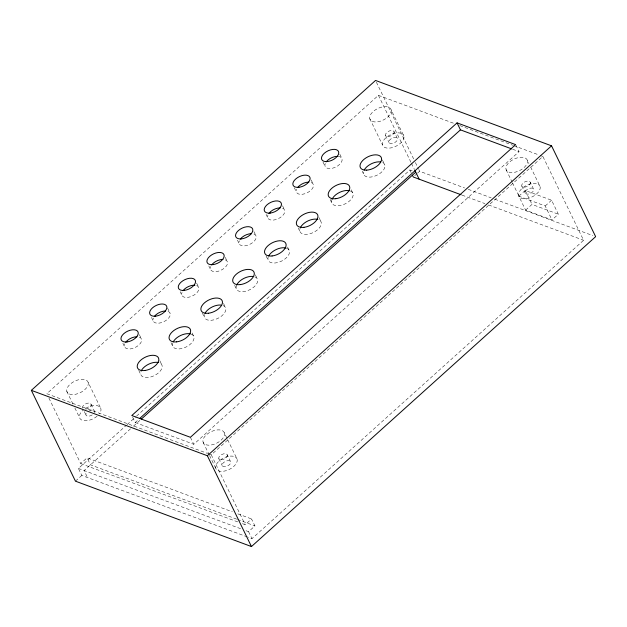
<?xml version="1.0" encoding="UTF-8"?>
<svg xmlns="http://www.w3.org/2000/svg" width="627" height="627" viewBox="0 0 627 627"><rect width="100%" height="100%" fill="white"/><g stroke="black" fill="none" stroke-linecap="round" stroke-linejoin="round"><path stroke-width="0.47" stroke-dasharray="3.13 2.35" d="M247.399 536.955L81.808 475.438L78.422 468.447L126.395 425.255M127.124 424.597L135.84 416.743M136.568 416.093L409.886 170.003L412.394 170.936M75.452 481.168L81.808 475.438M414.69 175.717L416.814 173.812M417.519 173.17L419.635 171.265L464.56 187.951M453.352 123.174L378.426 95.335L46.798 393.717L207.608 453.462M48.922 398.09L80.718 463.58L87.082 457.851L232.358 511.82M132.65 417.276L135.189 422.512L138.833 419.236M130.502 428.829L84.112 470.563L87.506 477.555M133.41 426.211L139.962 420.317M135.189 422.512L193.782 444.277L519.046 151.624L516.076 145.511M208.517 453.799L211.26 454.818L542.888 156.436L583.596 240.266L251.968 538.648L248.316 537.292M518.842 196.173L525.207 190.443L551.572 200.24L558.351 214.207L551.987 219.936L525.622 210.139L518.842 196.173L545.2 205.969L551.987 219.936M525.622 210.139L531.986 204.41L558.351 214.207M545.2 205.969L551.572 200.24M242.437 523.663L245.181 524.674L251.545 518.952L254.938 525.935L248.574 531.665L244.922 530.309M459.748 125.549L512.737 145.237M513.654 145.574L539.236 155.081M540.145 155.418L542.888 156.436M512.635 149.242L519.046 151.624M468.228 189.315L491.145 197.826M494.813 199.19L592.899 235.634M462.075 195.122L484.922 203.61M488.574 204.966L583.596 240.266M237.845 513.858L251.545 518.952M236.669 519.148L90.476 464.834L87.082 457.851M237.578 519.485L254.938 525.935M80.718 463.58L237.868 521.962M78.422 468.447L241.262 528.945M527.244 160.073A11.615 6.38 -25.9 0 1 513.466 172.472A11.615 6.38 -25.9 0 1 509.367 162.189A11.615 6.38 -25.9 0 1 527.244 160.073L528.937 163.561M530.638 167.056L539.965 186.274A11.615 6.38 -25.9 0 1 526.186 198.673A11.615 6.38 -25.9 0 1 522.087 188.39A11.615 6.38 -25.9 0 1 539.965 186.274M530.246 182.191A4.648 2.547 -25.9 0 1 524.728 187.144A4.648 2.547 -25.9 0 1 523.09 183.037A4.648 2.547 -25.9 0 1 530.246 182.191L533.632 189.174A4.648 2.547 -25.9 0 1 528.122 194.135A4.648 2.547 -25.9 0 1 526.484 190.02A4.648 2.547 -25.9 0 1 533.632 189.174M525.207 190.443L531.986 204.41M521.797 186.062L525.191 193.045M506.138 169.752L512.079 181.979M512.502 182.849L518.858 195.953M391.17 109.905A11.615 6.38 -25.9 0 1 376.513 121.936A11.615 6.38 -25.9 0 1 373.739 111.073A11.615 6.38 -25.9 0 1 391.17 109.905L403.89 136.106A11.615 6.38 -25.9 0 1 389.234 148.129A11.615 6.38 -25.9 0 1 386.467 137.274A11.615 6.38 -25.9 0 1 403.89 136.106M376.388 82.192L413.702 159.039M415.395 162.534L418.366 168.647M418.789 169.517L419.635 171.265M378.426 95.335L411.077 162.573M411.5 163.451L414.471 169.564M394.022 131.584A4.648 2.547 -25.9 0 1 388.513 136.545A4.648 2.547 -25.9 0 1 386.875 132.43A4.648 2.547 -25.9 0 1 394.022 131.584L397.416 138.567A4.648 2.547 -25.9 0 1 391.906 143.528A4.648 2.547 -25.9 0 1 390.268 139.413A4.648 2.547 -25.9 0 1 397.416 138.567M409.886 170.003L411.155 172.629M385.581 135.456L388.975 142.439M369.781 118.707L382.501 144.908M382.36 159.932L384.907 165.167M362.202 171.187L363.48 173.804M339.834 154.226L341.95 158.592M351.222 189.793L352.915 193.281M322.952 161.97L325.068 166.335M330.115 199.472L331.816 202.96M311.188 180.004L313.312 184.369M318.971 217.553L321.095 221.919M294.306 187.739L296.43 192.113M298.287 228.103L299.988 231.598M282.55 205.774L284.666 210.139M287.566 247.062L289.266 250.557M266.083 214.387L267.784 217.882M266.044 255.871L268.16 260.236M253.904 231.543L256.02 235.909M255.322 274.822L257.438 279.187M237.445 240.165L239.138 243.652M225.258 257.313L227.382 261.686M234.639 285.379L236.332 288.867M208.799 265.934L210.492 269.43M223.494 303.46L225.61 307.826M196.612 283.09L198.735 287.456M202.388 313.139L204.512 317.505M180.153 291.704L181.854 295.199M192.089 332.968L193.79 336.464M167.55 307.99L170.089 313.226M224.262 432.685A11.615 6.38 -25.9 0 1 210.476 445.084A11.615 6.38 -25.9 0 1 206.385 434.801A11.615 6.38 -25.9 0 1 224.262 432.685L227.225 438.798M227.648 439.668L236.982 458.886A11.615 6.38 -25.9 0 1 223.196 471.285A11.615 6.38 -25.9 0 1 219.105 461.002A11.615 6.38 -25.9 0 1 236.982 458.886M227.256 454.802A4.648 2.547 -25.9 0 1 221.746 459.756A4.648 2.547 -25.9 0 1 220.108 455.649A4.648 2.547 -25.9 0 1 227.256 454.802L230.65 461.786A4.648 2.547 -25.9 0 1 225.14 466.747A4.648 2.547 -25.9 0 1 223.502 462.632A4.648 2.547 -25.9 0 1 230.65 461.786M170.983 342.648L172.684 346.143M151.515 317.474L153.207 320.969M218.815 458.674L222.209 465.657M211.26 454.818L245.181 524.674M248.574 531.665L251.968 538.648M203.156 442.364L209.089 454.591M209.512 455.461L215.876 468.557M159.838 360.729L161.962 365.094M190.389 437.293L193.782 444.277M139.327 334.63L141.451 339.003M138.732 370.408L140.856 374.774M122.868 343.251L124.561 346.739M88.156 382.399A11.615 6.38 -25.9 0 1 73.712 394.532A11.615 6.38 -25.9 0 1 70.6 383.818A11.615 6.38 -25.9 0 1 88.156 382.399L100.876 408.6M91.04 404.196L94.434 411.179M84.292 411.555L85.993 415.05M66.823 391.428L73.187 404.533M74.887 408.02L79.551 417.629M338.141 156.374A9.295 5.102 -25.9 0 1 341.198 162.55A9.295 5.102 -25.9 0 1 330.217 168.577A9.295 5.102 -25.9 0 1 325.256 163.443M160.99 363.723A11.615 6.38 -25.9 0 1 153.772 375.871A11.615 6.38 -25.9 0 1 140.605 373.073M223.016 305.506A11.615 6.38 -25.9 0 1 217.882 318.383A11.615 6.38 -25.9 0 1 204.496 314.542M191.188 334.144A11.615 6.38 -25.9 0 1 186.054 347.021A11.615 6.38 -25.9 0 1 172.676 343.181M139.374 337.146A9.295 5.102 -25.9 0 1 134.899 347.617A9.295 5.102 -25.9 0 1 124.749 343.847M168.012 311.368A9.295 5.102 -25.9 0 1 163.537 321.847A9.295 5.102 -25.9 0 1 153.396 318.077M382.744 162.589A11.615 6.38 -25.9 0 1 377.039 175.192A11.615 6.38 -25.9 0 1 363.464 172.025M350.321 190.961A11.615 6.38 -25.9 0 1 345.187 203.846A11.615 6.38 -25.9 0 1 331.801 199.997M286.672 248.237A11.615 6.38 -25.9 0 1 281.531 261.114A11.615 6.38 -25.9 0 1 268.152 257.274M320.123 220.547A11.615 6.38 -25.9 0 1 311.509 233.275A11.615 6.38 -25.9 0 1 300.215 227.985M225.305 259.829A9.295 5.102 -25.9 0 1 220.829 270.3A9.295 5.102 -25.9 0 1 210.68 266.53M196.659 285.598A9.295 5.102 -25.9 0 1 192.183 296.077A9.295 5.102 -25.9 0 1 182.034 292.307M253.943 234.059A9.295 5.102 -25.9 0 1 249.475 244.53A9.295 5.102 -25.9 0 1 239.326 240.76M254.844 276.868A11.615 6.38 -25.9 0 1 249.711 289.752A11.615 6.38 -25.9 0 1 236.324 285.904M282.589 208.282A9.295 5.102 -25.9 0 1 278.114 218.76A9.295 5.102 -25.9 0 1 267.964 214.99M311.235 182.512A9.295 5.102 -25.9 0 1 306.76 192.991A9.295 5.102 -25.9 0 1 296.61 189.221M85.719 408.31A11.615 6.38 -25.9 0 1 98.243 405.982A11.615 6.38 -25.9 0 1 99.536 413.632M97.099 416.218A11.615 6.38 -25.9 0 1 81.878 420.121A11.615 6.38 -25.9 0 1 83.328 410.019M89.269 410.74A4.648 2.547 -25.9 0 1 94.34 412.629M92.216 414.909A4.648 2.547 -25.9 0 1 87.028 415.975A4.648 2.547 -25.9 0 1 86.557 412.809M82.599 408.067A4.648 2.547 -25.9 0 1 86.62 403.451A4.648 2.547 -25.9 0 1 91.111 405.12A4.648 2.547 -25.9 0 1 85.531 409.157"/><path stroke-width="0.94" d="M31.35 390.347L375.542 80.444L551.548 145.832L595.65 236.653L251.458 546.556L75.452 481.168L31.35 390.347L207.365 455.735L251.458 546.556M207.365 455.735L551.548 145.832M457.059 122.868L131.795 415.529L190.389 437.293L515.653 144.633L457.059 122.868L460.453 129.86L511.718 148.905M139.555 418.585L460.453 129.86M141.412 419.008L415.74 172.182M461.166 194.785L413.279 176.994L412.425 175.246M414.894 170.434L419.134 179.165M326.205 161.844A9.295 5.102 -25.9 0 1 337.491 156.342M141.091 371.16A11.615 6.38 -25.9 0 1 158.702 362.571M205.06 313.226A11.615 6.38 -25.9 0 1 220.853 305.043M173.232 341.864A11.615 6.38 -25.9 0 1 190.522 333.932M125.698 342.248A9.295 5.102 -25.9 0 1 136.984 336.746M154.344 316.478A9.295 5.102 -25.9 0 1 165.63 310.976M364.185 170.066A11.615 6.38 -25.9 0 1 380.738 161.962M332.044 199.347A11.615 6.38 -25.9 0 1 349.654 190.757M268.709 255.957A11.615 6.38 -25.9 0 1 286.006 248.026M300.537 227.319A11.615 6.38 -25.9 0 1 317.826 219.387M211.628 264.931A9.295 5.102 -25.9 0 1 222.914 259.429M182.99 290.709A9.295 5.102 -25.9 0 1 194.926 285.23M240.274 239.161A9.295 5.102 -25.9 0 1 251.56 233.659M236.567 285.254A11.615 6.38 -25.9 0 1 252.673 276.413M268.92 213.392A9.295 5.102 -25.9 0 1 280.206 207.882M297.559 187.622A9.295 5.102 -25.9 0 1 308.845 182.112M327.537 161.531A9.295 5.102 -25.9 0 0 338.564 151.609A9.295 5.102 -25.9 0 0 324.261 153.301A9.295 5.102 -25.9 0 0 327.537 161.531M144.79 370.51A11.615 6.38 -25.9 0 0 158.568 358.111A11.615 6.38 -25.9 0 0 140.691 360.227A11.615 6.38 -25.9 0 0 144.79 370.51M208.438 313.241A11.615 6.38 -25.9 0 0 222.217 300.842A11.615 6.38 -25.9 0 0 204.347 302.959A11.615 6.38 -25.9 0 0 208.438 313.241M176.61 341.872A11.615 6.38 -25.9 0 0 190.396 329.473A11.615 6.38 -25.9 0 0 172.519 331.597A11.615 6.38 -25.9 0 0 176.61 341.872M127.03 341.934A9.295 5.102 -25.9 0 0 138.058 332.012A9.295 5.102 -25.9 0 0 123.754 333.705A9.295 5.102 -25.9 0 0 127.03 341.934M155.676 316.157A9.295 5.102 -25.9 0 0 166.696 306.242A9.295 5.102 -25.9 0 0 152.4 307.935A9.295 5.102 -25.9 0 0 155.676 316.157M366.709 170.136A11.615 6.38 -25.9 0 0 381.514 158.184A11.615 6.38 -25.9 0 0 364.177 159.18A11.615 6.38 -25.9 0 0 366.709 170.136M335.743 198.696A11.615 6.38 -25.9 0 0 349.529 186.297A11.615 6.38 -25.9 0 0 331.652 188.413A11.615 6.38 -25.9 0 0 335.743 198.696M272.094 255.965A11.615 6.38 -25.9 0 0 285.873 243.566A11.615 6.38 -25.9 0 0 267.995 245.69A11.615 6.38 -25.9 0 0 272.094 255.965M303.915 227.335A11.615 6.38 -25.9 0 0 317.701 214.936A11.615 6.38 -25.9 0 0 299.824 217.052A11.615 6.38 -25.9 0 0 303.915 227.335M212.961 264.618A9.295 5.102 -25.9 0 0 223.988 254.695A9.295 5.102 -25.9 0 0 209.684 256.388A9.295 5.102 -25.9 0 0 212.961 264.618M184.314 290.387A9.295 5.102 -25.9 0 0 195.342 280.465A9.295 5.102 -25.9 0 0 181.038 282.166A9.295 5.102 -25.9 0 0 184.314 290.387M241.607 238.848A9.295 5.102 -25.9 0 0 252.634 228.926A9.295 5.102 -25.9 0 0 238.331 230.618A9.295 5.102 -25.9 0 0 241.607 238.848M240.266 284.603A11.615 6.38 -25.9 0 0 254.045 272.204A11.615 6.38 -25.9 0 0 236.167 274.32A11.615 6.38 -25.9 0 0 240.266 284.603M270.245 213.07A9.295 5.102 -25.9 0 0 281.272 203.156A9.295 5.102 -25.9 0 0 266.977 204.849A9.295 5.102 -25.9 0 0 270.245 213.07M298.891 187.301A9.295 5.102 -25.9 0 0 309.918 177.378A9.295 5.102 -25.9 0 0 295.615 179.079A9.295 5.102 -25.9 0 0 298.891 187.301"/></g></svg>
